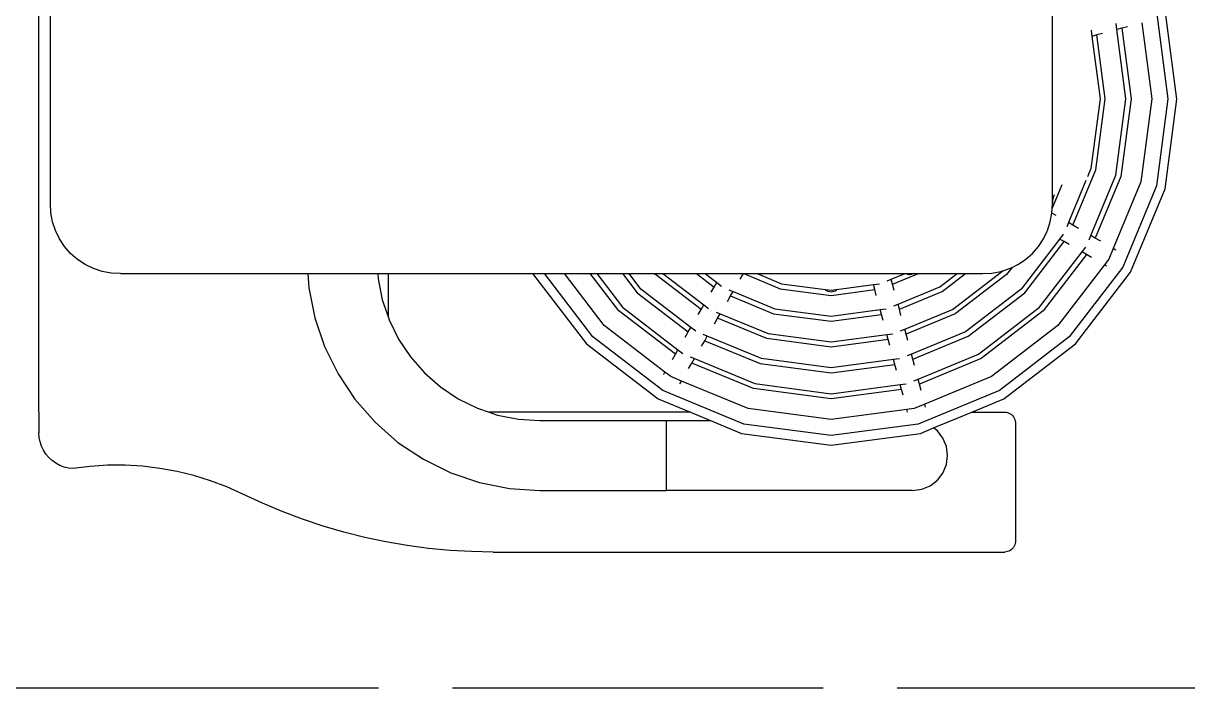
# Model space of a CAD drawing. Header units: millimetres. Extents: x 44692 to 174433, y -26273 to 14445.
# Drawn here: x 149316 to 150114, y -13184 to -12729 of the extents above; entities that cross this region are included whole.
import ezdxf

# ---------------------------------------------------------------- set-up
doc = ezdxf.new("R2010")
doc.units = ezdxf.units.MM
doc.header["$LTSCALE"] = 100
doc.linetypes.add('DASHEDX2', pattern=[3.048, 2.54, -0.508])
doc.layers.add('Area proceso', color=90, linetype='DASHEDX2')
doc.layers.add('Maquinas', color=200, linetype='Continuous')

msp = doc.modelspace()

# ---------------------------------------------------------------- linework, layer by layer
at = {"layer": 'Area proceso'}
msp.add_line((149304.923, -13184.232), (150120.923, -13184.232), dxfattribs=at)
at = {"layer": 'Maquinas'}
for p, q in [((149326.306, -12995.491), (149326.306, -12566.012)), ((149334.289, -12852.495), (149334.289, -12709.002)), ((150020.816, -12731.97), (150020.816, -12709.002)), ((150092.019, -12721.031), (150099.881, -12780.751)), ((150106.111, -12781.101), (150098.036, -12719.768)), ((150020.816, -12745.193), (150020.816, -12731.97)), ((150047.274, -12733.843), (150047.816, -12737.958)), ((150064.934, -12733.371), (150064.392, -12729.256)), ((150068.358, -12732.454), (150064.934, -12733.371)), ((150071.172, -12780.751), (150064.934, -12733.371)), ((150072.299, -12731.398), (150068.358, -12732.454)), ((150068.358, -12732.454), (150074.716, -12780.751)), ((150082.052, -12728.785), (150088.894, -12780.751)), ((150051.239, -12737.041), (150047.816, -12737.958)), ((150047.816, -12737.958), (150053.45, -12780.751)), ((150055.181, -12735.985), (150051.239, -12737.041)), ((150056.994, -12780.751), (150051.239, -12737.041)), ((150020.816, -12775.173), (150020.816, -12745.193)), ((150020.926, -12776.011), (150020.816, -12775.173)), ((150020.816, -12786.33), (150020.816, -12775.173)), ((150053.45, -12780.751), (150047.169, -12828.454)), ((150050.593, -12829.371), (150056.994, -12780.751)), ((150064.288, -12833.041), (150071.172, -12780.751)), ((150074.716, -12780.751), (150067.711, -12833.958)), ((150088.894, -12780.751), (150081.406, -12837.628)), ((150099.881, -12780.751), (150092.019, -12840.471)), ((150098.036, -12842.433), (150106.111, -12781.101)), ((150020.816, -12786.33), (150020.926, -12785.492)), ((150020.816, -12852.502), (150020.816, -12786.33)), ((150034.862, -12867.351), (150050.593, -12829.371)), ((150047.169, -12828.454), (150044.764, -12834.261)), ((150043.782, -12836.631), (150031.792, -12865.578)), ((150047.14, -12874.439), (150064.288, -12833.041)), ((150067.711, -12833.958), (150050.209, -12876.212)), ((150081.406, -12837.628), (150062.487, -12883.3)), ((150027.315, -12839.656), (150020.664, -12855.713)), ((150092.019, -12840.471), (150068.968, -12896.121)), ((150074.363, -12899.586), (150098.036, -12842.433)), ((149334.289, -12852.597), (149334.289, -12852.495)), ((149334.59, -12858.889), (149334.289, -12852.597)), ((150020.664, -12855.713), (150020.811, -12852.597)), ((150020.816, -12852.502), (150020.811, -12852.597)), ((150020.926, -12850.504), (150020.816, -12852.502)), ((150021.313, -12848.443), (150020.926, -12850.504)), ((150021.971, -12846.453), (150021.313, -12848.443)), ((149335.729, -12865.083), (149334.59, -12858.889)), ((150019.375, -12865.083), (150020.433, -12859.02)), ((150020.433, -12859.02), (150020.515, -12858.889)), ((150023.313, -12860.683), (150020.433, -12859.02)), ((150020.515, -12858.889), (150020.544, -12856.004)), ((150020.544, -12856.004), (150020.664, -12855.713)), ((149337.687, -12871.07), (149335.729, -12865.083)), ((150017.418, -12871.07), (150019.375, -12865.083)), ((150031.792, -12865.578), (150030.607, -12868.439)), ((150034.862, -12867.351), (150031.792, -12865.578)), ((150038.661, -12869.544), (150034.862, -12867.351)), ((149340.427, -12876.741), (149337.687, -12871.07)), ((149343.901, -12881.995), (149340.427, -12876.741)), ((150025.742, -12876.834), (149999.467, -12911.077)), ((150011.203, -12881.995), (150014.677, -12876.741)), ((150014.677, -12876.741), (150017.06, -12871.81)), ((150017.06, -12871.81), (150017.418, -12871.07)), ((150028.269, -12873.541), (150025.742, -12876.834)), ((150028.812, -12878.606), (150025.742, -12876.834)), ((150045.955, -12877.3), (150047.14, -12874.439)), ((150050.209, -12876.212), (150047.14, -12874.439)), ((150054.009, -12878.405), (150050.209, -12876.212)), ((149348.046, -12886.737), (149343.901, -12881.995)), ((150001.973, -12913.583), (150028.812, -12878.606)), ((150007.058, -12886.737), (150011.203, -12881.995)), ((150011.998, -12923.609), (150041.09, -12885.695)), ((150032.346, -12880.647), (150028.812, -12878.606)), ((150041.09, -12885.695), (150043.617, -12882.402)), ((150044.16, -12887.467), (150041.09, -12885.695)), ((150062.487, -12883.3), (150059.452, -12890.628)), ((150064.321, -12884.359), (150062.487, -12883.3)), ((149352.788, -12890.882), (149348.046, -12886.737)), ((149358.042, -12894.356), (149352.788, -12890.882)), ((149997.062, -12894.356), (150002.316, -12890.882)), ((150002.316, -12890.882), (150007.058, -12886.737)), ((150044.16, -12887.467), (150014.504, -12926.115)), ((150047.694, -12889.508), (150044.16, -12887.467)), ((150059.452, -12890.628), (150056.438, -12894.556)), ((149363.713, -12897.096), (149358.042, -12894.356)), ((149369.7, -12899.054), (149363.713, -12897.096)), ((149375.895, -12900.193), (149369.7, -12899.054)), ((149382.186, -12900.494), (149375.895, -12900.193)), ((149382.186, -12900.494), (149510.635, -12900.494)), ((149510.635, -12900.494), (149511.278, -12910.303)), ((149510.635, -12900.494), (149558.532, -12900.494)), ((149558.532, -12900.494), (149558.765, -12904.051)), ((149558.532, -12900.494), (149565.792, -12900.494)), ((149565.792, -12930.687), (149565.792, -12900.494)), ((149565.792, -12900.494), (149664.616, -12900.494)), ((149664.616, -12900.494), (149701.578, -12948.664)), ((149664.616, -12900.494), (149672.67, -12900.494)), ((149705.983, -12943.909), (149672.67, -12900.494)), ((149672.67, -12900.494), (149686.401, -12900.494)), ((149713.753, -12936.14), (149686.401, -12900.494)), ((149686.401, -12900.494), (149704.118, -12900.494)), ((149723.778, -12926.115), (149704.118, -12900.494)), ((149704.118, -12900.494), (149708.548, -12900.494)), ((149708.548, -12900.494), (149726.284, -12923.609)), ((149708.548, -12900.494), (149726.265, -12900.494)), ((149726.265, -12900.494), (149736.309, -12913.583)), ((149726.265, -12900.494), (149730.695, -12900.494)), ((149738.815, -12911.077), (149730.695, -12900.494)), ((149730.695, -12900.494), (149748.412, -12900.494)), ((149748.84, -12901.052), (149748.412, -12900.494)), ((149748.412, -12900.494), (149753.886, -12900.494)), ((149780.147, -12925.075), (149748.84, -12901.052)), ((149753.886, -12900.494), (149781.919, -12922.005)), ((149753.886, -12900.494), (149776.976, -12900.494)), ((149776.976, -12900.494), (149789.008, -12909.727)), ((149776.976, -12900.494), (149782.748, -12900.494)), ((149782.748, -12900.494), (149790.78, -12906.657)), ((149782.748, -12900.494), (149795.108, -12900.494)), ((149795.108, -12900.494), (149809.087, -12900.494)), ((149806.931, -12904.228), (149809.087, -12900.494)), ((149809.087, -12900.494), (149809.283, -12900.494)), ((149809.283, -12900.494), (149834.281, -12910.849)), ((149809.283, -12900.494), (149818.466, -12900.494)), ((149818.466, -12900.494), (149835.199, -12907.425)), ((149818.466, -12900.494), (149906.926, -12900.494)), ((149906.926, -12900.494), (149919.816, -12900.494)), ((149910.411, -12904.39), (149919.816, -12900.494)), ((149911.328, -12907.814), (149928.999, -12900.494)), ((149919.816, -12900.494), (149920.737, -12900.494)), ((149920.991, -12900.822), (149920.737, -12900.494)), ((149920.737, -12900.494), (149925.546, -12900.494)), ((149921.571, -12901.151), (149920.991, -12900.822)), ((149922.325, -12901.313), (149921.571, -12901.151)), ((149923.203, -12901.299), (149922.325, -12901.313)), ((149924.145, -12901.108), (149923.203, -12901.299)), ((149925.085, -12900.754), (149924.145, -12901.108)), ((149925.546, -12900.494), (149925.085, -12900.754)), ((149925.546, -12900.494), (149928.999, -12900.494)), ((149928.999, -12900.494), (149955.534, -12900.494)), ((149943.573, -12909.672), (149955.534, -12900.494)), ((149945.346, -12912.741), (149961.306, -12900.494)), ((149952.434, -12925.02), (149986.919, -12898.559)), ((149989.442, -12901.052), (149954.207, -12928.089)), ((149955.534, -12900.494), (149961.306, -12900.494)), ((149961.306, -12900.494), (149972.918, -12900.494)), ((149972.918, -12900.494), (149979.21, -12900.193)), ((149979.21, -12900.193), (149985.404, -12899.054)), ((149985.404, -12899.054), (149986.919, -12898.559)), ((149986.919, -12898.559), (149991.391, -12897.096)), ((149993.117, -12896.262), (149989.442, -12901.052)), ((149991.391, -12897.096), (149993.117, -12896.262)), ((149993.117, -12896.262), (149997.062, -12894.356)), ((150056.438, -12894.556), (150024.53, -12936.14)), ((150068.968, -12896.121), (150032.299, -12943.909)), ((150036.704, -12948.664), (150074.363, -12899.586)), ((150057.828, -12895.38), (150056.438, -12894.556)), ((150057.952, -12895.43), (150057.828, -12895.38)), ((149558.765, -12904.051), (149561.617, -12918.389)), ((149786.968, -12913.261), (149789.008, -12909.727)), ((149789.008, -12909.727), (149790.78, -12906.657)), ((149790.78, -12906.657), (149794.073, -12909.184)), ((149835.199, -12907.425), (149865.361, -12911.396)), ((149872.89, -12911.4), (149898.174, -12908.072)), ((149898.174, -12908.072), (149902.289, -12907.53)), ((149899.091, -12911.495), (149898.174, -12908.072)), ((149907.55, -12905.575), (149910.411, -12904.39)), ((149911.328, -12907.814), (149910.411, -12904.39)), ((149912.463, -12912.052), (149911.328, -12907.814)), ((149914.997, -12921.508), (149943.573, -12909.672)), ((149511.278, -12910.303), (149515.352, -12930.785)), ((149736.309, -12913.583), (149771.286, -12940.422)), ((149773.058, -12937.353), (149738.815, -12911.077)), ((149798.07, -12919.576), (149800.264, -12915.776)), ((149799.175, -12911.522), (149802.036, -12912.707)), ((149800.264, -12915.776), (149802.036, -12912.707)), ((149800.264, -12915.776), (149829.695, -12927.967)), ((149802.036, -12912.707), (149830.612, -12924.544)), ((149834.281, -12910.849), (149869.141, -12915.438)), ((149865.386, -12911.506), (149865.361, -12911.396)), ((149865.361, -12911.396), (149869.141, -12911.894)), ((149865.773, -12912.049), (149865.386, -12911.506)), ((149866.388, -12912.515), (149865.773, -12912.049)), ((149867.19, -12912.873), (149866.388, -12912.515)), ((149868.124, -12913.097), (149867.19, -12912.873)), ((149869.126, -12913.174), (149868.124, -12913.097)), ((149870.128, -12913.097), (149869.126, -12913.174)), ((149869.141, -12911.894), (149872.89, -12911.4)), ((149869.141, -12915.438), (149899.091, -12911.495)), ((149871.062, -12912.873), (149870.128, -12913.097)), ((149871.864, -12912.515), (149871.062, -12912.873)), ((149872.479, -12912.049), (149871.864, -12912.515)), ((149872.866, -12911.506), (149872.479, -12912.049)), ((149872.89, -12911.4), (149872.866, -12911.506)), ((149900.147, -12915.437), (149899.091, -12911.495)), ((149915.915, -12924.932), (149945.346, -12912.741)), ((149999.467, -12911.077), (149961.295, -12940.367)), ((149963.068, -12943.437), (150001.973, -12913.583)), ((149561.617, -12918.389), (149565.792, -12930.687)), ((149726.284, -12923.609), (149764.197, -12952.7)), ((149778.107, -12928.608), (149780.147, -12925.075)), ((149780.147, -12925.075), (149781.919, -12922.005)), ((149781.919, -12922.005), (149785.212, -12924.532)), ((149830.612, -12924.544), (149869.141, -12929.616)), ((149869.141, -12929.616), (149902.761, -12925.19)), ((149902.761, -12925.19), (149906.876, -12924.648)), ((149903.678, -12928.613), (149902.761, -12925.19)), ((149912.137, -12922.693), (149914.997, -12921.508)), ((149915.915, -12924.932), (149914.997, -12921.508)), ((149917.05, -12929.17), (149915.915, -12924.932)), ((149919.584, -12938.627), (149952.434, -12925.02)), ((149970.156, -12955.715), (150011.998, -12923.609)), ((149515.352, -12930.785), (149522.065, -12950.561)), ((149565.792, -12930.687), (149566.316, -12932.232)), ((149566.316, -12932.232), (149572.782, -12945.343)), ((149762.425, -12955.77), (149723.778, -12926.115)), ((149789.209, -12934.924), (149791.403, -12931.124)), ((149790.314, -12926.87), (149793.175, -12928.055)), ((149791.403, -12931.124), (149793.175, -12928.055)), ((149825.108, -12945.085), (149791.403, -12931.124)), ((149793.175, -12928.055), (149826.025, -12941.662)), ((149829.695, -12927.967), (149869.141, -12933.16)), ((149869.141, -12933.16), (149903.678, -12928.613)), ((149904.734, -12932.555), (149903.678, -12928.613)), ((149954.207, -12928.089), (149920.501, -12942.05)), ((150014.504, -12926.115), (149971.929, -12958.784)), ((149755.336, -12968.048), (149713.753, -12936.14)), ((149769.246, -12943.956), (149771.286, -12940.422)), ((149771.286, -12940.422), (149773.058, -12937.353)), ((149776.351, -12939.88), (149773.058, -12937.353)), ((149826.025, -12941.662), (149869.141, -12947.338)), ((149907.347, -12942.308), (149911.463, -12941.766)), ((149916.723, -12939.812), (149919.584, -12938.627)), ((149920.501, -12942.05), (149919.584, -12938.627)), ((149961.295, -12940.367), (149924.171, -12955.745)), ((150024.53, -12936.14), (149979.017, -12971.063)), ((149572.782, -12945.343), (149580.904, -12957.498)), ((149701.578, -12948.664), (149750.656, -12986.323)), ((149753.771, -12980.578), (149705.983, -12943.909)), ((149780.348, -12950.271), (149782.542, -12946.472)), ((149784.314, -12943.402), (149781.453, -12942.217)), ((149782.542, -12946.472), (149784.314, -12943.402)), ((149782.542, -12946.472), (149820.521, -12962.203)), ((149821.438, -12958.78), (149784.314, -12943.402)), ((149869.141, -12950.882), (149825.108, -12945.085)), ((149869.141, -12947.338), (149907.347, -12942.308)), ((149908.265, -12945.732), (149869.141, -12950.882)), ((149908.265, -12945.732), (149907.347, -12942.308)), ((149909.321, -12949.673), (149908.265, -12945.732)), ((149921.637, -12946.288), (149920.501, -12942.05)), ((149925.088, -12959.168), (149963.068, -12943.437)), ((150032.299, -12943.909), (149984.511, -12980.578)), ((149987.626, -12986.323), (150036.704, -12948.664)), ((149522.065, -12950.561), (149531.302, -12969.292)), ((149580.904, -12957.498), (149590.543, -12968.489)), ((149760.385, -12959.304), (149762.425, -12955.77)), ((149762.425, -12955.77), (149764.197, -12952.7)), ((149764.197, -12952.7), (149767.49, -12955.227)), ((149772.592, -12957.565), (149775.453, -12958.75)), ((149924.171, -12955.745), (149921.31, -12956.93)), ((149925.088, -12959.168), (149924.171, -12955.745)), ((149928.758, -12972.863), (149970.156, -12955.715)), ((149771.487, -12965.619), (149773.681, -12961.82)), ((149773.681, -12961.82), (149775.453, -12958.75)), ((149815.934, -12979.321), (149773.681, -12961.82)), ((149775.453, -12958.75), (149816.852, -12975.898)), ((149820.521, -12962.203), (149869.141, -12968.604)), ((149869.141, -12965.06), (149821.438, -12958.78)), ((149911.934, -12959.426), (149869.141, -12965.06)), ((149869.141, -12968.604), (149912.852, -12962.85)), ((149916.049, -12958.884), (149911.934, -12959.426)), ((149912.852, -12962.85), (149911.934, -12959.426)), ((149913.908, -12966.791), (149912.852, -12962.85)), ((149926.224, -12963.406), (149925.088, -12959.168)), ((149971.929, -12958.784), (149929.675, -12976.286)), ((149531.302, -12969.292), (149542.904, -12986.656)), ((149590.543, -12968.489), (149601.534, -12978.128)), ((149754.462, -12969.562), (149754.513, -12969.438)), ((149754.513, -12969.438), (149755.336, -12968.048)), ((149759.265, -12971.063), (149755.336, -12968.048)), ((149766.592, -12974.098), (149759.265, -12971.063)), ((149925.897, -12974.048), (149928.758, -12972.863)), ((149929.675, -12976.286), (149928.758, -12972.863)), ((149979.017, -12971.063), (149933.344, -12989.981)), ((149601.534, -12978.128), (149613.689, -12986.25)), ((149809.421, -13003.629), (149753.771, -12980.578)), ((149765.533, -12975.932), (149766.592, -12974.098)), ((149812.265, -12993.016), (149766.592, -12974.098)), ((149869.141, -12986.326), (149815.934, -12979.321)), ((149816.852, -12975.898), (149869.141, -12982.782)), ((149869.141, -12982.782), (149916.521, -12976.544)), ((149917.438, -12979.968), (149869.141, -12986.326)), ((149916.521, -12976.544), (149920.636, -12976.002)), ((149917.438, -12979.968), (149916.521, -12976.544)), ((149918.494, -12983.909), (149917.438, -12979.968)), ((149984.511, -12980.578), (149928.861, -13003.629)), ((149930.811, -12980.524), (149929.675, -12976.286)), ((149542.904, -12986.656), (149556.674, -13002.358)), ((149613.689, -12986.25), (149626.8, -12992.716)), ((149750.656, -12986.323), (149772.79, -12995.491)), ((149965.493, -12995.491), (149987.626, -12986.323)), ((149326.306, -12995.491), (149326.306, -13009.624)), ((149326.578, -12995.491), (149326.306, -12995.491)), ((149626.8, -12992.716), (149634.817, -12995.437)), ((149637.638, -12995.491), (149634.817, -12995.437)), ((149634.817, -12995.437), (149640.644, -12997.415)), ((149772.79, -12995.491), (149637.638, -12995.491)), ((149640.644, -12997.415), (149654.982, -13000.267)), ((149702.769, -12995.559), (149702.769, -12995.491)), ((149772.79, -12995.491), (149786.629, -13001.223)), ((149869.141, -13000.504), (149812.265, -12993.016)), ((149921.108, -12993.662), (149869.141, -13000.504)), ((149926.017, -12993.016), (149921.108, -12993.662)), ((149921.56, -12995.351), (149921.108, -12993.662)), ((149933.344, -12989.981), (149926.017, -12993.016)), ((149933.893, -12992.027), (149933.344, -12989.981)), ((149939.418, -13006.291), (149965.493, -12995.491)), ((149965.493, -12995.491), (149988.225, -12995.491)), ((149988.225, -12995.491), (149989.181, -12995.559)), ((149989.181, -12995.559), (149990.121, -12995.763)), ((149990.121, -12995.763), (149991.028, -12996.098)), ((149991.028, -12996.098), (149991.887, -12996.56)), ((149991.887, -12996.56), (149992.683, -12997.14)), ((149992.683, -12997.14), (149993.404, -12997.829)), ((149993.404, -12997.829), (149994.035, -12998.614)), ((149556.674, -13002.358), (149572.376, -13016.128)), ((149654.982, -13000.267), (149669.569, -13001.223)), ((149669.569, -13001.223), (149756.415, -13001.223)), ((149756.415, -13001.223), (149786.629, -13001.223)), ((149756.415, -13049.121), (149756.415, -13001.223)), ((149786.629, -13001.223), (149807.809, -13009.996)), ((149869.141, -13011.491), (149809.421, -13003.629)), ((149928.861, -13003.629), (149869.141, -13011.491)), ((149994.035, -12998.614), (149994.568, -12999.482)), ((149994.568, -12999.482), (149994.991, -13000.419)), ((149994.991, -13000.419), (149995.299, -13001.407)), ((149995.299, -13001.407), (149995.486, -13002.432)), ((149995.486, -13002.432), (149995.549, -13003.473)), ((149995.549, -13003.473), (149995.549, -13083.302)), ((149326.503, -13012.728), (149326.306, -13009.624)), ((149327.091, -13015.781), (149326.503, -13012.728)), ((149807.809, -13009.996), (149869.141, -13018.071)), ((149869.141, -13018.071), (149930.473, -13009.996)), ((149930.473, -13009.996), (149939.418, -13006.291)), ((149941.955, -13008.238), (149939.418, -13006.291)), ((149945.761, -13013.198), (149941.955, -13008.238)), ((149948.154, -13018.974), (149945.761, -13013.198)), ((149328.06, -13018.735), (149327.091, -13015.781)), ((149329.396, -13021.543), (149328.06, -13018.735)), ((149331.076, -13024.16), (149329.396, -13021.543)), ((149572.376, -13016.128), (149589.741, -13027.73)), ((149948.97, -13025.172), (149948.154, -13018.974)), ((149333.074, -13026.542), (149331.076, -13024.16)), ((149335.357, -13028.653), (149333.074, -13026.542)), ((149337.888, -13030.459), (149335.357, -13028.653)), ((149589.741, -13027.73), (149608.471, -13036.967)), ((149948.154, -13031.37), (149948.97, -13025.172)), ((149340.628, -13031.929), (149337.888, -13030.459)), ((149343.532, -13033.041), (149340.628, -13031.929)), ((149346.553, -13033.777), (149343.532, -13033.041)), ((149349.643, -13034.125), (149346.553, -13033.777)), ((149361.502, -13032.633), (149349.643, -13034.125)), ((149373.431, -13031.867), (149361.502, -13032.633)), ((149385.384, -13031.83), (149373.431, -13031.867)), ((149397.317, -13032.521), (149385.384, -13031.83)), ((149409.186, -13033.937), (149397.317, -13032.521)), ((149420.946, -13036.075), (149409.186, -13033.937)), ((149432.554, -13038.925), (149420.946, -13036.075)), ((149608.471, -13036.967), (149628.247, -13043.68)), ((149941.955, -13042.106), (149945.761, -13037.146)), ((149945.761, -13037.146), (149948.154, -13031.37)), ((149443.967, -13042.477), (149432.554, -13038.925)), ((149455.143, -13046.718), (149443.967, -13042.477)), ((149628.247, -13043.68), (149648.73, -13047.755)), ((149936.995, -13045.912), (149941.955, -13042.106)), ((149466.039, -13051.632), (149455.143, -13046.718)), ((149479.461, -13057.874), (149466.039, -13051.632)), ((149648.73, -13047.755), (149669.569, -13049.121)), ((149669.569, -13049.121), (149756.415, -13049.121)), ((149925.021, -13049.121), (149756.415, -13049.121)), ((149925.021, -13049.121), (149931.22, -13048.304)), ((149931.22, -13048.304), (149936.995, -13045.912)), ((149493.11, -13063.603), (149479.461, -13057.874)), ((149506.967, -13068.812), (149493.11, -13063.603)), ((149521.01, -13073.492), (149506.967, -13068.812)), ((149535.22, -13077.638), (149521.01, -13073.492)), ((149549.577, -13081.243), (149535.22, -13077.638)), ((149564.061, -13084.302), (149549.577, -13081.243)), ((149578.649, -13086.811), (149564.061, -13084.302)), ((149995.299, -13085.368), (149994.991, -13086.357)), ((149995.486, -13084.344), (149995.299, -13085.368)), ((149995.549, -13083.302), (149995.486, -13084.344)), ((149593.322, -13088.766), (149578.649, -13086.811)), ((149608.059, -13090.165), (149593.322, -13088.766)), ((149622.838, -13091.005), (149608.059, -13090.165)), ((149637.638, -13091.285), (149622.838, -13091.005)), ((149637.638, -13091.285), (149880.889, -13091.285)), ((149702.769, -13091.285), (149702.769, -13091.217)), ((149880.889, -13091.217), (149880.889, -13091.285)), ((149880.889, -13091.285), (149988.225, -13091.285)), ((149989.181, -13091.217), (149988.225, -13091.285)), ((149990.121, -13091.013), (149989.181, -13091.217)), ((149991.028, -13090.677), (149990.121, -13091.013)), ((149991.887, -13090.216), (149991.028, -13090.677)), ((149992.683, -13089.635), (149991.887, -13090.216)), ((149993.404, -13088.947), (149992.683, -13089.635)), ((149994.035, -13088.162), (149993.404, -13088.947)), ((149994.568, -13087.294), (149994.035, -13088.162)), ((149994.991, -13086.357), (149994.568, -13087.294))]:
    msp.add_line(p, q, dxfattribs=at)

doc.saveas('drawing.dxf')
